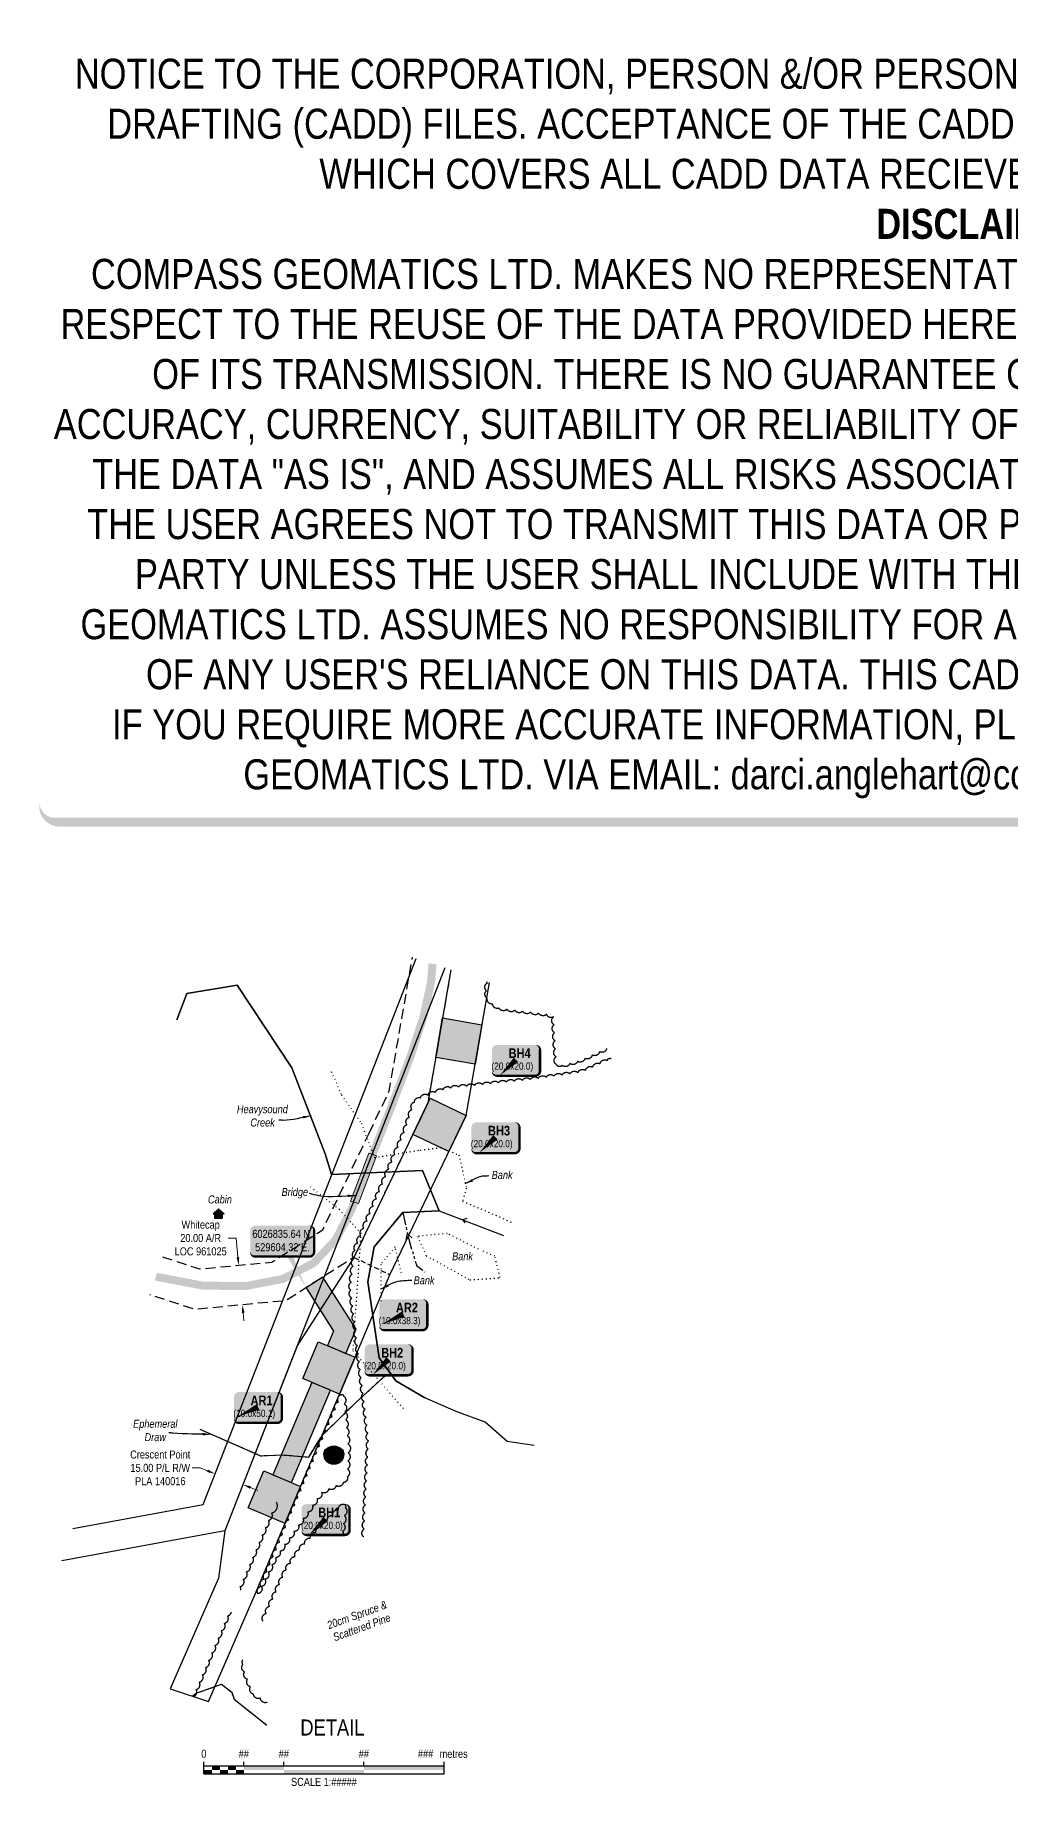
# Model space of a CAD drawing. Extents: x 527605 to 530044, y 6026292 to 6028502.
# Drawn here: x 527605 to 528824, y 6026315 to 6028502 of the extents above; entities that cross this region are included whole.
import ezdxf
from ezdxf.enums import TextEntityAlignment as Align

# ---------------------------------------------------------------- set-up
doc = ezdxf.new("R2010")
doc.units = 0
doc.header["$LTSCALE"] = 5
for name, pattern in [('0', [1, 1, 0]), ('foc-ACCESSROAD', [3.75, 2.5, -1.25]), ('foc-TOPO', [1, 0.2, -0.8]), ('foc-TOPO-ephemeral', [6.25, 3.125, -0.625, 0.625, -0.625, 0.625, -0.625]), ('foc-TRAV', [1.875, 1.25, -0.625])]:
    doc.linetypes.add(name, pattern=pattern)
for name, color, linetype, lineweight in [('AS-GENERAL', 48, 'Continuous', 18), ('C-RW-T', 13, 'Continuous', 9), ('F-AR-T', 190, 'Continuous', 9), ('T-TEXT', 48, 'Continuous', 18)]:
    doc.layers.add(name, color=color, linetype=linetype, lineweight=lineweight)
for name, color, linetype in [('AS-RESIDENCE', 14, 'Continuous'), ('AS-ROADS', 254, 'Continuous'), ('C-RW', 13, 'Continuous'), ('DETAIL-T', 7, 'Continuous'), ('F-AR', 190, 'foc-ACCESSROAD'), ('P-CROSSINGS', 250, 'Continuous'), ('P-PROPOSED-H', 21, 'Continuous'), ('P-TEMP-BLOCKS', 250, 'Continuous'), ('P-TEMP-H', 41, 'Continuous'), ('P-TEMP_WORKSPACE', 46, 'Continuous'), ('P-TRAV', 4, 'foc-TRAV'), ('T-BUSH', 110, '0'), ('T-BUSH-T', 110, 'Continuous'), ('T-DRAW', 143, 'foc-TOPO-ephemeral'), ('T-GENERAL', 48, 'foc-TOPO'), ('T-WATER', 160, 'Continuous'), ('T-WATER-T', 170, 'Continuous')]:
    doc.layers.add(name, color=color, linetype=linetype)
doc.layers.add('DISCLAIMER', color=7, linetype='Continuous', plot=False)
doc.styles.add('80', font='ARIALN.TTF', dxfattribs={"height": 10})
doc.styles.add('80CG', font='ARIALN.TTF', dxfattribs={"height": 10})
doc.styles.add('80L', font='ARIALN.TTF', dxfattribs={"height": 10})
doc.styles.add('BOLD', font='ARIALNB.TTF')
doc.styles.add('Crossing', font='ARIALN.TTF', dxfattribs={"height": 10})
doc.styles.add('foc-LtypeFont', font='ARIALN.TTF', dxfattribs={"height": 7.35})
doc.linetypes.add('foc-TOPO-flowdirection-NOLINE', pattern='A,0,[">",foc-LtypeFont,S=0.3,R=0,X=0,Y=-0.945],-20,[">",foc-LtypeFont,S=0.3,R=0,X=0,Y=-0.945],0', length=20)
doc.dimstyles.new('Compass 5 000', dxfattribs={"dimscale": 5, "dimtxt": 9, "dimasz": 2, "dimexe": 0.2, "dimexo": 0.0625, "dimgap": 0.5, "dimtad": 0, "dimtih": 1, "dimtoh": 1, "dimzin": 0, "dimdsep": 46, "dimtxsty": '80CG', "dimcen": 0.1, "dimse1": 1, "dimse2": 1, "dimclrd": 256, "dimclrt": 256, "dimaunit": 1, "dimadec": 4, "dimazin": 0, "dimtfac": 0.06, "dimtofl": 0, "dimtmove": 0, "dimatfit": 1, "dimfxl": 0.2, "dimtolj": 1, "dimtzin": 0, "dimlwd": -1, "dimarcsym": 0})

# ---------------------------------------------------------------- blocks, each defined once
blk = doc.blocks.new('*U367')
at = {"color": 0}
for p, q in [((-150, 0), (-150, 15)), ((-150, 10), (150.2, 10)), ((-150, 0), (150.2, 0)), ((-100, 10), (-100, 15)), ((-50, 10), (-50, 15)), ((50, 10), (50, 15)), ((150.2, 0), (150.2, 15))]:
    blk.add_line(p, q, dxfattribs=at)
for points in [[(-150, 5), (-140, 5), (-150, 0), (-140, 0)], [(-140, 10), (-130, 10), (-140, 5), (-130, 5)], [(-130, 5), (-120, 5), (-130, 0), (-120, 0)], [(-120, 10), (-110, 10), (-120, 5), (-110, 5)], [(-110, 5), (-100, 5), (-110, 0), (-100, 0)], [(-100, 10), (-50, 10), (-100, 5), (-50, 5)], [(-50, 5), (50, 5), (-50, 0), (50, 0)], [(50, 10), (150.2, 10), (50, 5), (150.2, 5)]]:
    blk.add_solid(points, dxfattribs=at)
at = {"color": 0, "style": '80'}
blk.add_text('metres', height=10, dxfattribs=at).set_placement((162.2, 20), align=Align.CENTER)
at = {"color": 0, "char_height": 10, "style": '80'}
for s, insert, attachment_point in [('0', (-150, 30.2), 2), ('##', (-100, 30.2), 2), ('##', (-50, 30.2), 2), ('##', (50, 30.2), 2), ('###', (136.7, 30.2), 3), ('SCALE 1:#####', (0.1, -5), 2)]:
    blk.add_mtext(s, dxfattribs=dict(at, insert=insert, attachment_point=attachment_point))
blk = doc.blocks.new('*D465')
at = {"layer": 'C-RW-T', "transparency": 16777216}
for p, q in [((527811.6, 6026712), (527801.6, 6026712)), ((527820.9, 6026708.4), (527811.6, 6026712)), ((527874.5, 6026687.5), (527883.8, 6026683.8))]:
    blk.add_line(p, q, dxfattribs=at)
for points in [[(527821.5, 6026709.9), (527820.3, 6026706.8), (527830.2, 6026704.7)], [(527875.1, 6026689), (527873.9, 6026685.9), (527865.2, 6026691.1)]]:
    blk.add_solid(points, dxfattribs=at)
at = {"layer": 'C-RW-T', "transparency": 16777216, "insert": (527761.8, 6026712), "char_height": 10, "attachment_point": 5, "style": '80CG'}
blk.add_mtext('\\A1;Crescent Point\\P15.00 P/L R/W\\PPLA 140016', dxfattribs=at)
blk = doc.blocks.new('*D466')
at = {"layer": 'F-AR-T', "transparency": 16777216}
for p, q in [((527856.7, 6026999.1), (527846.7, 6026999.1)), ((527858.9, 6026975.1), (527856.7, 6026999.1)), ((527865.3, 6026905.8), (527866.3, 6026895.8))]:
    blk.add_line(p, q, dxfattribs=at)
for points in [[(527860.5, 6026975.2), (527857.2, 6026974.9), (527859.8, 6026965.1)], [(527867, 6026906), (527863.7, 6026905.6), (527864.4, 6026915.8)]]:
    blk.add_solid(points, dxfattribs=at)
at = {"layer": 'F-AR-T', "transparency": 16777216, "insert": (527812.3, 6026999.1), "char_height": 10, "attachment_point": 5, "style": '80CG'}
blk.add_mtext('\\A1;Whitecap\\P20.00 A/R\\PLOC 961025', dxfattribs=at)
blk = doc.blocks.new('res_occ')
for points in [[(0.1, 0.89), (-1.26, -0.37), (1.46, -0.37)], [(-0.9, -1.43), (1.1, -1.43), (1.1, -0.37), (-0.9, -0.37)]]:
    blk.add_hatch(color=14).paths.add_polyline_path(points)
at = {"color": 14}
for points in [[(0.1, 0.89), (-1.26, -0.37), (1.46, -0.37)], [(-0.9, -1.43), (1.1, -1.43), (1.1, -0.37), (-0.9, -0.37)]]:
    blk.add_lwpolyline(points, close=True, dxfattribs=at)
blk = doc.blocks.new('*U426')
h = blk.add_hatch(color=191)
edge = h.paths.add_edge_path()
edge.add_line((-24, -20), (24, -20))
edge.add_arc((24, -14), 6, 270, 360)
edge.add_line((30, -14), (30, 12.5))
edge.add_arc((24, 12.5), 6, 0, 90)
edge.add_line((24, 18.5), (-24, 18.5))
edge.add_arc((-24, 12.5), 6, 90, 180)
edge.add_line((-30, 12.5), (-30, -14))
edge.add_arc((-24, -14), 6, 180, 270)
at = {"color": 250, "flags": 128}
blk.add_lwpolyline([(-24, -20, 3, 3, 0), (24, -20, 3, 3, 0.414214), (30, -14, 3, 3, 0), (30, 12.5, 3, 0, 0.414214), (24, 18.5, 0, 0, 0), (-24, 18.5, 0, 0, 0.414214), (-30, 12.5, 0, 0, 0), (-30, -14, 0, 3, 0.414214)], format="xyseb", close=True, dxfattribs=at)
at = {"flags": 128}
blk.add_lwpolyline([(-26.1, -12.5, 0, 7.5, 0), (0, 0, 0, 0, 0)], format="xyseb", dxfattribs=at)
at = {"color": 250}
for tag, p, height, style in [('TEMP_AREA_W1_001', (-9.2, 2.2), 12, 'BOLD'), ('ENTER_TEXT_001', (-30.7, -12.5), 9, '80')]:
    blk.add_attdef(tag, p, '', height=height, dxfattribs=dict(at, style=style))
blk = doc.blocks.new('*U455')
h = blk.add_hatch(color=191)
edge = h.paths.add_edge_path()
edge.add_line((-24, -20), (24, -20))
edge.add_arc((24, -14), 6, 270, 360)
edge.add_line((30, -14), (30, 12.5))
edge.add_arc((24, 12.5), 6, 0, 90)
edge.add_line((24, 18.5), (-24, 18.5))
edge.add_arc((-24, 12.5), 6, 90, 180)
edge.add_line((-30, 12.5), (-30, -14))
edge.add_arc((-24, -14), 6, 180, 270)
at = {"color": 250, "flags": 128}
blk.add_lwpolyline([(-24, -20, 3, 3, 0), (24, -20, 3, 3, 0.414214), (30, -14, 3, 3, 0), (30, 12.5, 3, 0, 0.414214), (24, 18.5, 0, 0, 0), (-24, 18.5, 0, 0, 0.414214), (-30, 12.5, 0, 0, 0), (-30, -14, 0, 3, 0.414214)], format="xyseb", close=True, dxfattribs=at)
at = {"flags": 128}
blk.add_lwpolyline([(-20.1, -19.5, 0, 7.5, 0), (0, 0, 0, 0, 0)], format="xyseb", dxfattribs=at)
at = {"color": 250}
for tag, p, height, style in [('TEMP_AREA_W1_001', (-9.2, 2.2), 12, 'BOLD'), ('ENTER_TEXT_001', (-30.7, -12.5), 9, '80')]:
    blk.add_attdef(tag, p, '', height=height, dxfattribs=dict(at, style=style))
blk = doc.blocks.new('*U467')
h = blk.add_hatch(color=254)
edge = h.paths.add_edge_path()
edge.add_line((-34, -20), (34, -20))
edge.add_arc((34, -14), 6, 270, 360)
edge.add_line((40, -14), (40, 12.5))
edge.add_arc((34, 12.5), 6, 0, 90)
edge.add_line((34, 18.5), (-34, 18.5))
edge.add_arc((-34, 12.5), 6, 90, 180)
edge.add_line((-40, 12.5), (-40, -14))
edge.add_arc((-34, -14), 6, 180, 270)
at = {"color": 1, "flags": 128}
blk.add_lwpolyline([(-34, -20, 3, 3, 0), (34, -20, 3, 3, 0.414214), (40, -14, 3, 3, 0), (40, 12.5, 3, 0, 0.414214), (34, 18.5, 0, 0, 0), (-34, 18.5, 0, 0, 0.414214), (-40, 12.5, 0, 0, 0), (-40, -14, 0, 3, 0.414214)], format="xyseb", close=True, dxfattribs=at)
blk.add_lwpolyline([(29.8, -59.1, 0, 10, 0), (0, 0, 5, 5, 0)], format="xyseb", dxfattribs=at)
at = {"color": 1, "style": '80'}
blk.add_attdef('ENTER_TEXT_001', (-36, -5), '', height=10, dxfattribs=at)
blk = doc.blocks.new('xing2')
h = blk.add_hatch(color=50)
h.dxf.hatch_style = 1
edge = h.paths.add_edge_path()
edge.add_ellipse((0, 0), major_axis=(-12.5, 0), ratio=0.816297, start_angle=0, end_angle=360)
h = blk.add_hatch(color=250)
h.dxf.hatch_style = 1
edge = h.paths.add_edge_path()
edge.add_ellipse((0, -2), major_axis=(-12.5, 0), ratio=0.816297, start_angle=0, end_angle=180)
edge.add_line((12.5, -2), (12.5, 0))
edge.add_ellipse((0, 0), major_axis=(-12.5, 0), ratio=0.816297, start_angle=0, end_angle=180, ccw=False)
edge.add_line((-12.5, 0), (-12.5, -2))
at = {"color": 250}
blk.add_ellipse((0, 0), major_axis=(-12.5, 0), ratio=0.816297, dxfattribs=at)
blk.add_ellipse((0, -2), major_axis=(-12.5, 0), ratio=0.816297, start_param=0, end_param=3.141593, dxfattribs=at)
at = {"color": 250, "style": 'Crossing'}
blk.add_attdef('CROSSING', text='', height=9, dxfattribs=at).set_placement((0.1, 0), align=Align.MIDDLE_CENTER)
at = {"color": 250, "style": 'Crossing', "flags": 1}
for tag, p in [('DESCRIPTION', (0.1, -25.8)), ('OWNER', (0.1, -12.5)), ('LOCATION', (0.1, -39.3)), ('DWG_REF', (0.1, -52.8))]:
    blk.add_attdef(tag, text='', height=9, dxfattribs=at).set_placement(p, align=Align.MIDDLE_CENTER)
blk = doc.blocks.new('Disclaimer_Legal')
at = {"layer": 'DISCLAIMER', "color": 254, "flags": 128}
blk.add_lwpolyline([(-3612.9, -1104.6, 37.5, 37.5, 0), (4096.1, -1104.6, 37.5, 37.5, 0.414214), (4171.1, -1029.6, 37.5, 37.5, 0), (4171.1, 2078.7, 37.5, 0, 0.414214), (4096.1, 2153.7, 0, 0, 0), (-3612.9, 2153.7, 0, 0, 0.414214), (-3687.9, 2078.7, 0, 0, 0), (-3687.9, -1029.6, 0, 37.5, 0.414214)], format="xyseb", close=True, dxfattribs=at)
at = {"layer": 'DISCLAIMER', "color": 254, "insert": (241.6, 533.9), "char_height": 125, "width": 7717.568, "attachment_point": 5, "style": '80'}
blk.add_mtext('NOTICE TO THE CORPORATION, PERSON &/OR PERSONS REGARDING THIS COMPUTER AIDED DESIGN AND DRAFTING (CADD) FILES. ACCEPTANCE OF THE CADD DATA IS BASED ON THE FOLLOWING DISCLAIMER WHICH COVERS ALL CADD DATA RECIEVED FROM COMPASS GEOMATICS LTD.\\P{\\fArial Narrow|b1|i0|c0|p34;DISCLAIMER}\\PCOMPASS GEOMATICS LTD. MAKES NO REPRESENTATION OR WARRANTIES, EXPRESS OR IMPLIED, WITH RESPECT TO THE REUSE OF THE DATA PROVIDED HEREWITH, REGARDLESS OF ITS FORMAT OR THE MEANS OF ITS TRANSMISSION. THERE IS NO GUARANTEE OR REPRESENTATION TO THE USER AS TO THE ACCURACY, CURRENCY, SUITABILITY OR RELIABILITY OF THIS DATA FOR ANY PURPOSE. THE USER ACCEPTS THE DATA "AS IS", AND ASSUMES ALL RISKS ASSOCIATED WITH ITS USE. BY ACCEPTANCE OF THIS DATA, THE USER AGREES NOT TO TRANSMIT THIS DATA OR PROVIDE ACCESS OR ANY PART OF IT TO ANOTHER PARTY UNLESS THE USER SHALL INCLUDE WITH THE DATA A COPY OF THIS DISCLAIMER. COMPASS GEOMATICS LTD. ASSUMES NO RESPONSIBILITY FOR ACTUAL OR CONSEQUENTIAL DAMAGE AS A RESULT OF ANY USER\'S RELIANCE ON THIS DATA. THIS CADD FILE IS FOR ILLUSTRATION PURPOSES ONLY.\\PIF YOU REQUIRE MORE ACCURATE INFORMATION, PLEASE CONTACT DARCI ANGLEHART AT COMPASS GEOMATICS LTD. VIA EMAIL: darci.anglehart@compassgeomatics.ca OR CELL: 506-961-7292', dxfattribs=at)

msp = doc.modelspace()

# ---------------------------------------------------------------- hatches: boundary and pattern name
at = {"layer": 'AS-GENERAL'}
h = msp.add_hatch(color=256, dxfattribs=at)
h.dxf.hatch_style = 1
h.paths.add_polyline_path([(527999.603, 6027045.179), (528009.353, 6027042.144), (528031.808, 6027101.736), (528022.346, 6027105.326)])
at = {"layer": 'P-TEMP-H'}
h = msp.add_hatch(color=256, dxfattribs=at)
h.dxf.hatch_style = 1
h.paths.add_polyline_path([(528163.693, 6027265.455), (528155.108, 6027216.224), (528105.877, 6027224.809), (528114.462, 6027274.04)])
h = msp.add_hatch(color=256, dxfattribs=at)
h.dxf.hatch_style = 1
h.paths.add_polyline_path([(528143.936, 6027152.164), (528122.363, 6027107.087), (528077.285, 6027128.66), (528098.859, 6027173.738)])
h = msp.add_hatch(color=256, dxfattribs=at)
h.dxf.hatch_style = 1
h.paths.add_polyline_path([(527943.88, 6026936.94), (527978.299, 6026882.753), (527970.72, 6026864.771), (527993.745, 6026855.066), (528006.406, 6026885.106), (527964.972, 6026950.337)])
h = msp.add_hatch(color=256, dxfattribs=at)
h.dxf.hatch_style = 1
h.paths.add_polyline_path([(528005.258, 6026850.214), (527985.849, 6026804.163), (527939.798, 6026823.572), (527959.207, 6026869.623)])
h = msp.add_hatch(color=256, dxfattribs=at)
h.dxf.hatch_style = 1
h.paths.add_polyline_path([(527951.289, 6026818.729), (527902.593, 6026703.344), (527925.614, 6026693.628), (527974.314, 6026809.025)])
h = msp.add_hatch(color=256, dxfattribs=at)
h.dxf.hatch_style = 1
h.paths.add_polyline_path([(527937.129, 6026688.782), (527917.72, 6026642.731), (527871.669, 6026662.14), (527891.078, 6026708.191)])

# ---------------------------------------------------------------- linework, layer by layer
at = {"layer": 'AS-GENERAL', "flags": 128}
msp.add_lwpolyline([(527999.603, 6027045.179), (528009.353, 6027042.144), (528031.808, 6027101.736), (528022.346, 6027105.326)], close=True, dxfattribs=at)
at = {"layer": 'AS-ROADS', "const_width": 9.995, "flags": 128}
msp.add_lwpolyline([(528101.794, 6027341.789), (528100.121, 6027319.139), (528090.678, 6027275.609), (528075.321, 6027228.386), (528056.566, 6027178.771), (528036.758, 6027128.246), (528017.831, 6027079.534), (528000.653, 6027034.501), (527980.856, 6026996.811), (527953.066, 6026967.639), (527914.848, 6026948.004), (527868.083, 6026939.041), (527814.701, 6026939.716), (527758.443, 6026950.494), (527756.45, 6026951.133)], dxfattribs=at)
at = {"layer": 'C-RW'}
for points in [[(527652.457, 6026636.47), (527815.294, 6026666.429), (528081.51, 6027348.493)], [(528117.147, 6027336.715), (527842.616, 6026633.346), (527639.047, 6026595.894)], [(528124.942, 6027334.139), (528095.888, 6027167.529), (528003.72, 6026974.95), (527933.134, 6026865.261), (527842.616, 6026633.346), (527834.539, 6026574.227), (527774.396, 6026435.896)], [(527822.042, 6026420.149), (527880.368, 6026554.301), (528048.798, 6026953.376), (528143.936, 6027152.164), (528172.906, 6027318.287)]]:
    msp.add_lwpolyline(points, dxfattribs=at)
at = {"layer": 'F-AR', "flags": 128}
for points in [[(528022.639, 6027130.239), (528047.834, 6027182.884), (528049.487, 6027192.385), (528076.905, 6027350.015)], [(528124.942, 6027334.139), (528095.888, 6027167.529), (528003.72, 6026974.95), (527951.719, 6026941.919), (527917.699, 6026920.31), (527902.702, 6026919.468), (527804.951, 6026909.817), (527748.928, 6026928.372)], [(527764.609, 6026975.823), (527810.735, 6026960.545), (527901.073, 6026968.952), (527928.92, 6026986.641), (527964.83, 6027009.451), (528022.639, 6027130.239)]]:
    msp.add_lwpolyline(points, dxfattribs=at)
at = {"layer": 'P-PROPOSED-H'}
msp.add_line((527774.396, 6026435.896), (527822.042, 6026420.149), dxfattribs=at)
at = {"layer": 'P-TEMP_WORKSPACE', "flags": 128}
for points in [[(528163.693, 6027265.455), (528155.108, 6027216.224), (528105.877, 6027224.809), (528114.462, 6027274.04)], [(528143.936, 6027152.164), (528122.363, 6027107.087), (528077.285, 6027128.66), (528098.859, 6027173.738)], [(527943.88, 6026936.94), (527978.299, 6026882.753), (527970.72, 6026864.771), (527993.745, 6026855.066), (528006.406, 6026885.106), (527964.972, 6026950.337)], [(528005.258, 6026850.214), (527985.849, 6026804.163), (527939.798, 6026823.572), (527959.207, 6026869.623)], [(527951.289, 6026818.729), (527902.593, 6026703.344), (527925.614, 6026693.628), (527974.314, 6026809.025)], [(527937.129, 6026688.782), (527917.72, 6026642.731), (527871.669, 6026662.14), (527891.078, 6026708.191)]]:
    msp.add_lwpolyline(points, close=True, dxfattribs=at)
at = {"layer": 'P-TRAV'}
msp.add_line((528003.72, 6026974.95), (528048.798, 6026953.376), dxfattribs=at)
at = {"layer": 'T-BUSH', "flags": 128}
for points in [[(528319.576, 6027236.117, -0.52056705), (528310.494, 6027231.955, -0.52056705), (528301.413, 6027227.794, -0.52056705), (528292.331, 6027223.633, -0.52056705), (528283.105, 6027219.872, -0.52056705), (528273.459, 6027217.276, -0.52056705), (528263.812, 6027214.68, -0.52056705), (528256.774, 6027215.715, -0.52056705), (528256.155, 6027225.685, -0.52056705), (528255.535, 6027235.656, -0.52056705), (528254.916, 6027245.626, -0.52056705), (528254.297, 6027255.596, -0.52056705), (528253.678, 6027265.567, -0.52056705), (528253.047, 6027275.536, -0.52056705), (528244.401, 6027278.827, -0.52056705), (528234.49, 6027280.076, -0.52056705), (528224.579, 6027281.325, -0.52056705), (528214.668, 6027282.574, -0.52056705), (528204.756, 6027283.823, -0.52056705), (528194.845, 6027285.072, -0.52056705), (528184.934, 6027286.321, -0.52056705), (528177.018, 6027291.491, -0.52056705), (528170.173, 6027298.767, -0.52056705), (528169.286, 6027307.996, -0.52056705), (528170.493, 6027317.912, -0.07030628), (528169.701, 6027319.347, -0.07030628)], [(528016.055, 6026625.702, -0.52056705), (528016.56, 6026635.684, -0.52056705), (528017.064, 6026645.666, -0.52056705), (528017.568, 6026655.648, -0.52056705), (528018.073, 6026665.63, -0.52056705), (528018.577, 6026675.613, -0.52056705), (528019.081, 6026685.595, -0.52056705), (528019.585, 6026695.577, -0.52056705), (528020.09, 6026705.559, -0.52056705), (528020.594, 6026715.541, -0.52056705), (528021.098, 6026725.523, -0.52056705), (528021.602, 6026735.505, -0.52056705), (528022.107, 6026745.487, -0.52056705), (528021.233, 6026755.423, -0.52056705), (528020.043, 6026765.346, -0.52056705), (528018.854, 6026775.27, -0.52056705), (528017.664, 6026785.194, -0.52056705), (528016.475, 6026795.118, -0.52056705), (528015.285, 6026805.041, -0.52056705), (528014.095, 6026814.965, -0.52056705), (528012.906, 6026824.889, -0.52056705), (528011.716, 6026834.812, -0.52056705), (528010.527, 6026844.736, -0.52056705), (528009.337, 6026854.66, -0.52056705), (528008.147, 6026864.584, -0.52056705), (528006.958, 6026874.507, -0.52056705), (528005.768, 6026884.431, -0.52056705), (528004.579, 6026894.355, -0.52056705), (528003.389, 6026904.279, -0.52056705), (528002.199, 6026914.202, -0.52056705), (528001.01, 6026924.126, -0.52056705), (527999.82, 6026934.05, -0.52056705), (528000.377, 6026943.977, -0.52056705), (528001.529, 6026953.905, -0.52056705), (528002.682, 6026963.833, -0.52056705), (528003.834, 6026973.761, -0.52056705), (528004.987, 6026983.689, -0.52056705), (528008.435, 6026993.013, -0.52056705), (528012.317, 6027002.223, -0.52056705), (528016.199, 6027011.433, -0.52056705), (528020.082, 6027020.643, -0.52056705), (528023.964, 6027029.853, -0.52056705), (528027.846, 6027039.063, -0.52056705), (528031.729, 6027048.273, -0.52056705), (528035.611, 6027057.483, -0.52056705), (528039.493, 6027066.693, -0.52056705), (528043.376, 6027075.903, -0.52056705), (528047.258, 6027085.113, -0.52056705), (528051.14, 6027094.323, -0.52056705), (528055.023, 6027103.533, -0.52056705), (528058.905, 6027112.743, -0.52056705), (528062.787, 6027121.953, -0.52056705), (528066.67, 6027131.162, -0.52056705), (528069.863, 6027140.632, -0.52056705), (528073.034, 6027150.111, -0.52056705), (528076.204, 6027159.59, -0.52056705), (528079.375, 6027169.068, -0.52056705), (528086.851, 6027174.342, -0.52056705), (528096.251, 6027177.737, -0.52056705), (528105.652, 6027181.132, -0.52056705), (528115.052, 6027184.527, -0.52056705), (528124.728, 6027186.724, -0.52056705), (528134.668, 6027187.77, -0.52056705), (528144.608, 6027188.817, -0.52056705), (528154.547, 6027189.863, -0.52056705), (528164.487, 6027190.91, -0.52056705), (528174.427, 6027191.956, -0.52056705), (528184.367, 6027193.002, -0.52056705), (528194.307, 6027194.049, -0.52056705), (528204.247, 6027195.095, -0.52056705), (528214.186, 6027196.142, -0.52056705), (528224.126, 6027197.188, -0.52056705), (528234.023, 6027198.578, -0.52056705), (528243.917, 6027199.998, -0.52056705), (528253.81, 6027201.418, -0.52056705), (528263.704, 6027202.839, -0.52056705), (528273.597, 6027204.259, -0.52056705), (528283.49, 6027205.679, -0.52056705), (528292.989, 6027208.453, -0.52056705), (528302.064, 6027212.643, -0.52056705), (528311.138, 6027216.832, -0.52056705), (528320.213, 6027221.021, -0.52056705), (528325.148, 6027223.299, -0.52056705)], [(527996.553, 6026730.731, -0.52056705), (527996.157, 6026720.744, -0.52056705), (527995.762, 6026710.757, -0.52056705), (527995.366, 6026700.77, -0.52056705), (527990.588, 6026693.786, -0.52056705), (527981.417, 6026689.812, -0.52056705), (527972.246, 6026685.839, -0.52056705), (527963.434, 6026681.358, -0.52056705), (527957.655, 6026673.204, -0.52056705), (527951.875, 6026665.05, -0.52056705), (527946.095, 6026656.896, -0.52056705), (527940.315, 6026648.742, -0.52056705), (527934.535, 6026640.588, -0.52056705), (527928.755, 6026632.434, -0.52056705), (527922.976, 6026624.28, -0.52056705), (527917.196, 6026616.126, -0.52056705), (527911.416, 6026607.972, -0.52056705), (527905.636, 6026599.818, -0.52056705), (527901.187, 6026590.878, -0.52056705), (527896.854, 6026581.871, -0.52056705), (527892.522, 6026572.864, -0.52056705), (527888.19, 6026563.857, -0.52056705), (527883.857, 6026554.85, -0.52056705), (527887.676, 6026564.033, -0.52056705), (527891.523, 6026573.258, -0.52056705), (527895.369, 6026582.483, -0.52056705), (527899.216, 6026591.708, -0.52056705), (527903.063, 6026600.933, -0.52056705), (527906.91, 6026610.157, -0.52056705), (527910.757, 6026619.382, -0.52056705), (527914.604, 6026628.607, -0.52056705), (527918.451, 6026637.832, -0.52056705), (527922.298, 6026647.057, -0.52056705), (527926.145, 6026656.281, -0.52056705), (527929.992, 6026665.506, -0.52056705), (527933.839, 6026674.731, -0.52056705), (527937.685, 6026683.956, -0.52056705), (527941.532, 6026693.181, -0.52056705), (527945.379, 6026702.405, -0.52056705), (527949.282, 6026711.607, -0.52056705), (527953.186, 6026720.807, -0.52056705), (527957.09, 6026730.008, -0.52056705), (527960.994, 6026739.209, -0.52056705), (527964.898, 6026748.41, -0.52056705), (527968.802, 6026757.61, -0.52056705), (527972.706, 6026766.811, -0.52056705), (527976.611, 6026776.012, -0.52056705), (527980.515, 6026785.213, -0.52056705), (527984.419, 6026794.413, -0.52056705), (527988.323, 6026803.614, -0.52056705), (527990.55, 6026801.915, -0.52056705), (527991.507, 6026791.967, -0.52056705), (527992.464, 6026782.018, -0.52056705), (527993.421, 6026772.069, -0.52056705), (527994.378, 6026762.12, -0.52056705), (527995.336, 6026752.171, -0.52056705), (527996.293, 6026742.222, -0.52056705), (527996.553, 6026730.731, -0.52056705)], [(527862.433, 6026559.206, 0.19953368), (527861.679, 6026563.827, 0.52056705), (527865.611, 6026573.016, 0.52056705), (527869.543, 6026582.205, 0.52056705), (527873.475, 6026591.394, 0.52056705), (527877.407, 6026600.583, 0.52056705), (527881.338, 6026609.772, 0.52056705), (527885.27, 6026618.961, 0.52056705), (527889.202, 6026628.149, 0.52056705), (527893.134, 6026637.338, 0.52056705), (527897.066, 6026646.527, 0.52056705), (527900.998, 6026655.716, 0.52056705), (527906.794, 6026669.261)], [(527889.588, 6026520.93, -0.01559467), (527889.959, 6026521.011, -0.52056705), (527894.111, 6026530.103, -0.52056705), (527898.263, 6026539.194, -0.52056705), (527902.415, 6026548.286, -0.52056705), (527906.567, 6026557.377, -0.52056705), (527910.719, 6026566.469, -0.52056705), (527914.871, 6026575.56, -0.52056705), (527919.023, 6026584.652, -0.52056705), (527924.531, 6026592.982, -0.52056705), (527930.138, 6026601.256, -0.52056705), (527935.745, 6026609.529, -0.52056705), (527942.224, 6026617.086, -0.52056705), (527949.262, 6026624.182, -0.52056705), (527956.3, 6026631.279, -0.52056705), (527963.338, 6026638.375, -0.52056705), (527970.376, 6026645.472, -0.52056705), (527977.415, 6026652.568, -0.52056705), (527984.453, 6026659.665, -0.52056705), (527991.491, 6026666.761, -0.52056705), (527992.95, 6026662.318, -0.52056705), (527991.76, 6026652.394, -0.52056705), (527990.57, 6026642.47, -0.52056705), (527989.38, 6026632.547, -0.52056705), (527988.716, 6026627.016)], [(527803.582, 6026426.25, 0.47354665), (527806.631, 6026435.183, 0.52056705), (527810.563, 6026444.372, 0.52056705), (527814.495, 6026453.561, 0.52056705), (527818.427, 6026462.75, 0.52056705), (527822.359, 6026471.939, 0.52056705), (527826.291, 6026481.128, 0.52056705), (527830.223, 6026490.316, 0.52056705), (527834.155, 6026499.505, 0.52056705), (527838.087, 6026508.694, 0.52056705), (527842.019, 6026517.883, 0.52056705), (527845.951, 6026527.072, 0.30221206), (527850.69, 6026531.889, 0.30221206)], [(527895.451, 6026419.236, -0.52056705), (527886.852, 6026424.33, -0.52056705), (527878.253, 6026429.424, -0.52056705), (527874.482, 6026438.648, -0.52056705), (527870.783, 6026447.933, -0.52056705), (527867.084, 6026457.218, -0.52056705), (527865.047, 6026466.462, -0.2480098), (527864.789, 6026472.157, -0.2480098)]]:
    msp.add_lwpolyline(points, format="xyb", dxfattribs=at)
at = {"layer": 'T-DRAW', "flags": 128}
for points in [[(528064.998, 6027030.885), (528072.182, 6026997.56), (528082.153, 6026964.253), (528092.655, 6026956.673)], [(528068.925, 6026997.579), (528070.586, 6027004.217), (528075.963, 6026999.475)], [(527811.117, 6026760.247), (527887.19, 6026727.155), (527914.22, 6026728.326), (527947.366, 6026725.532), (527964.784, 6026753.464), (528006.203, 6026793.658), (528044.394, 6026828.751)], [(527801.578, 6026426.912), (527806.758, 6026430.411), (527838.518, 6026441.801), (527851.141, 6026431.701), (527854.203, 6026423.244), (527894.978, 6026390.561)]]:
    msp.add_lwpolyline(points, dxfattribs=at)
at = {"layer": 'T-DRAW', "linetype": 'foc-TOPO-flowdirection-NOLINE', "flags": 128}
for points in [[(527811.117, 6026760.247), (527887.19, 6026727.155), (527914.22, 6026728.326), (527947.366, 6026725.532), (527964.784, 6026753.464), (528006.203, 6026793.658), (528044.394, 6026828.751)], [(527801.578, 6026426.912), (527806.758, 6026430.411), (527838.518, 6026441.801), (527851.141, 6026431.701), (527854.203, 6026423.244), (527894.978, 6026390.561)]]:
    msp.add_lwpolyline(points, dxfattribs=at)
at = {"layer": 'T-GENERAL'}
for points in [[(527975.207, 6027207.044), (527988.3, 6027177.955), (528012.99, 6027142.262), (528029.343, 6027099.831), (528086.675, 6027109.086), (528112.738, 6027112.071), (528134.911, 6027102.949), (528144.24, 6027061.295), (528139.466, 6027045.273), (528171.609, 6027031.577), (528200.961, 6027018.557)], [(527949.33, 6027063.232), (527985.157, 6027035.144), (528012.356, 6027005.442), (528002.247, 6026858.549), (528066.244, 6026785.515)], [(528063.039, 6026955.329), (528055.163, 6026987.955), (528037.185, 6026966.285), (528037.482, 6026920.401)], [(528159.421, 6026985.063), (528120.269, 6027004.971), (528083.361, 6027001.255), (528093.97, 6026976.99), (528148.727, 6026946.757), (528186.155, 6026949.669), (528179.903, 6026976.315), (528162.589, 6026983.966)]]:
    msp.add_lwpolyline(points, dxfattribs=at)
at = {"layer": 'T-WATER'}
msp.add_line((528110.276, 6027033.265), (528190.612, 6027002.5), dxfattribs=at)
for points in [[(527782.614, 6027271.67), (527795.124, 6027304.68), (527857.772, 6027314.818), (527926.031, 6027211.67), (527967.839, 6027104.178), (527975.67, 6027078.505), (528089.222, 6027083.412), (528110.276, 6027033.265), (528064.998, 6027030.885), (528029.038, 6026988.242), (528020.96, 6026944.389), (528035.24, 6026849.707), (528056.068, 6026820.798), (528092.198, 6026799.381)], [(528229.06, 6026739.904), (528195.214, 6026745.036), (528167.714, 6026769.242), (528131.309, 6026782.511), (528092.198, 6026799.381)]]:
    msp.add_lwpolyline(points, dxfattribs=at)
at = {"layer": 'T-WATER', "linetype": 'foc-TOPO-flowdirection-NOLINE', "flags": 128}
for points in [[(528092.198, 6026799.381), (528056.068, 6026820.798), (528035.24, 6026849.707), (528020.96, 6026944.389), (528029.038, 6026988.242), (528064.998, 6027030.885), (528110.276, 6027033.265), (528089.222, 6027083.412), (527975.67, 6027078.505), (527967.839, 6027104.178), (527926.031, 6027211.67), (527857.772, 6027314.818), (527795.124, 6027304.68), (527782.614, 6027271.67)], [(528229.06, 6026739.904), (528195.214, 6026745.036), (528167.714, 6026769.242), (528131.309, 6026782.511), (528092.198, 6026799.381)]]:
    msp.add_lwpolyline(points, dxfattribs=at)
at = {"layer": 'T-WATER', "flags": 128}
msp.add_lwpolyline([(528142.785, 6027018.047), (528139.78, 6027022.393), (528144.999, 6027024.132)], dxfattribs=at)

# ---------------------------------------------------------------- block references
at = {"xscale": 0.3, "yscale": 0.3, "zscale": 0.3}
msp.add_blockref('Disclaimer_Legal', (528717.367, 6027850.182), dxfattribs=at)
at = {"layer": 'AS-RESIDENCE', "xscale": 4.997385899999999, "yscale": 4.997385899999999, "zscale": 4.997385899999999}
msp.add_blockref('res_occ', (527834.193, 6027031.298), dxfattribs=at)
at = {"layer": 'DETAIL-T'}
ref = msp.add_blockref('*U467', (527914.115, 6026995.978), dxfattribs=dict(at, xscale=0.99947718, yscale=0.99947718, zscale=0.99947718))
ref.add_attrib('ENTER_TEXT_001', '6026835.64 N.', (527876.839, 6026999.395), dxfattribs={"layer": '0', "color": 1, "height": 9.99477, "style": '80'})
ref.add_attrib('ENTER_TEXT_002', '529604.32 E.', (527880.313, 6026982.696), dxfattribs={"layer": '0', "color": 1, "height": 9.99477, "style": '80'})
at = {"layer": 'DETAIL-T', "xscale": 0.99947718, "yscale": 0.99947718, "zscale": 0.99947718}
msp.add_blockref('*U367', (527966.18, 6026329.808), dxfattribs=at)
at = {"layer": 'P-CROSSINGS', "xscale": 0.99947718, "yscale": 0.99947718, "zscale": 0.99947718}
msp.add_blockref('xing2', (527978.605, 6026729.133), dxfattribs=at).add_auto_attribs({'CROSSING': 'X1'})
at = {"layer": 'P-TEMP-BLOCKS', "xscale": 1.000002211160925, "yscale": 1.000002211160925, "zscale": 1.000002211160925}
for p, values in [((528206.209, 6027221.872), {'TEMP_AREA_W1_001': 'BH4', 'ENTER_TEXT_001': '(20.0x20.0)'}), ((528180.469, 6027125.114), {'TEMP_AREA_W1_001': 'BH3', 'ENTER_TEXT_001': '(20.0x20.0)'}), ((528047.031, 6026847.677), {'TEMP_AREA_W1_001': 'BH2', 'ENTER_TEXT_001': '(20.0x20.0)'}), ((527968.344, 6026648.23), {'TEMP_AREA_W1_001': 'BH1', 'ENTER_TEXT_001': '(20.0x20.0)'})]:
    msp.add_blockref('*U455', p, dxfattribs=at).add_auto_attribs(values)
at = {"layer": 'P-TEMP-BLOCKS'}
for p, values in [((528065.402, 6026904.085), {'TEMP_AREA_W1_001': 'AR2', 'ENTER_TEXT_001': '(10.0x38.3)'}), ((527883.82, 6026788.166), {'TEMP_AREA_W1_001': 'AR1', 'ENTER_TEXT_001': '(10.0x50.1)'})]:
    msp.add_blockref('*U426', p, dxfattribs=at).add_auto_attribs(values)

# ---------------------------------------------------------------- texts
at = {"layer": 'AS-RESIDENCE', "insert": (527821.42, 6027052.4), "char_height": 9.99477, "attachment_point": 1, "style": '80L'}
msp.add_mtext_dynamic_manual_height_columns('{\\fArial Narrow|b0|i1|c0|p34;Cabin}', width=29.76085, gutter_width=50.026, heights=[0], dxfattribs=at)
at = {"layer": 'DETAIL-T', "color": 3, "insert": (527976.834, 6026387.725), "char_height": 19.9895, "width": 223.74099, "attachment_point": 5, "style": '80CG'}
msp.add_mtext('DETAIL', dxfattribs=at)
at = {"layer": 'T-BUSH-T', "insert": (527956.4, 6026515.14), "char_height": 10, "attachment_point": 1, "rotation": 20, "style": '80L'}
msp.add_mtext_dynamic_manual_height_columns('\\pi13.59;{\\fArial Narrow|b0|i1|c0|p34;20cm Spruce & \\P\\pi15.299;Scattered Pine}', width=104.6503, gutter_width=47.525, heights=[0], dxfattribs=at)
at = {"layer": 'T-TEXT', "char_height": 9.99477, "attachment_point": 1, "style": '80L'}
for s, width, insert in [('\\pi6.6797;{\\fArial Narrow|b0|i1|c0|p34; Bank}', 43.24817, (528166.022, 6027082.945)), ('{\\fArial Narrow|b0|i1|c0|p34;Bridge}', 29.76085, (527913.384, 6027061.636)), ('\\pi6.6797;{\\fArial Narrow|b0|i1|c0|p34; Bank}', 43.24817, (528116.514, 6026981.309)), ('\\pi6.6797;{\\fArial Narrow|b0|i1|c0|p34; Bank}', 43.24817, (528068.465, 6026951.299))]:
    msp.add_mtext_dynamic_manual_height_columns(s, width=width, gutter_width=50.026, heights=[0], dxfattribs=dict(at, insert=insert))
at = {"layer": 'T-WATER-T', "attachment_point": 1, "style": '80L'}
for s, width, gutter_width, insert, char_height in [('\\pi0.32224;{\\fArial Narrow|b0|i1|c0|p34;Heavysound \\P\\pi17.135;Creek}', 64.37649, 50.026, (527857.233, 6027165.101), 9.99477), ('\\pi24.661;{\\fArial Narrow|b0|i1|c0|p34;Ephemeral \\P\\pi38.928;Draw}', 104.6503, 47.525, (527703.267, 6026772.092), 10)]:
    msp.add_mtext_dynamic_manual_height_columns(s, width=width, gutter_width=gutter_width, heights=[0], dxfattribs=dict(at, insert=insert, char_height=char_height))

# ---------------------------------------------------------------- dimensions: what is measured, and where the dimension line sits
at = {"layer": 'C-RW-T'}
dim = msp.add_linear_dim(base=(527830.238, 6026704.717), p1=(527872.966, 6026711.106), p2=(527838.051, 6026724.734), angle=158.67883, text='Crescent Point\\P15.00 P/L R/W\\PPLA 140016', dimstyle='Compass 5 000', dxfattribs=at)
dim.commit()
dim.dimension.update_dxf_attribs({"geometry": '*D465', "text_midpoint": (527761.846, 6026711.989), "dimtype": 161})
at = {"layer": 'F-AR-T'}
dim = msp.add_linear_dim(base=(527859.816, 6026965.113), p1=(527876.94, 6026916.925), p2=(527872.347, 6026966.279), angle=95.316631, text='Whitecap\\P20.00 A/R\\PLOC 961025', dimstyle='Compass 5 000', dxfattribs=at)
dim.commit()
dim.dimension.update_dxf_attribs({"geometry": '*D466', "text_midpoint": (527812.32, 6026999.08), "dimtype": 161})

# ---------------------------------------------------------------- leaders
at = {"layer": 'AS-GENERAL', "path_type": 1}
for points in [[(528142.773, 6027067.282), (528164.364, 6027076.703), (528172.272, 6027077.117)], [(528005.798, 6027051.909), (527959.877, 6027051.943), (527948.171, 6027054.827)], [(528037.383, 6026935.794), (528058.973, 6026945.215), (528075.893, 6026946.607)]]:
    msp.add_leader(points, dimstyle='Compass 5 000', override={"dimgap": 0.5, "dimtad": 0}, dxfattribs=at)
at = {"layer": 'T-WATER-T', "path_type": 1}
for points in [[(527950.301, 6027151.728), (527915.456, 6027146.172), (527909.858, 6027146.426)], [(527824.858, 6026753.803), (527777.58, 6026755.484), (527772.377, 6026755.961)]]:
    msp.add_leader(points, dimstyle='Compass 5 000', override={"dimgap": 0.5, "dimtad": 0}, dxfattribs=at)

doc.saveas('drawing.dxf')
